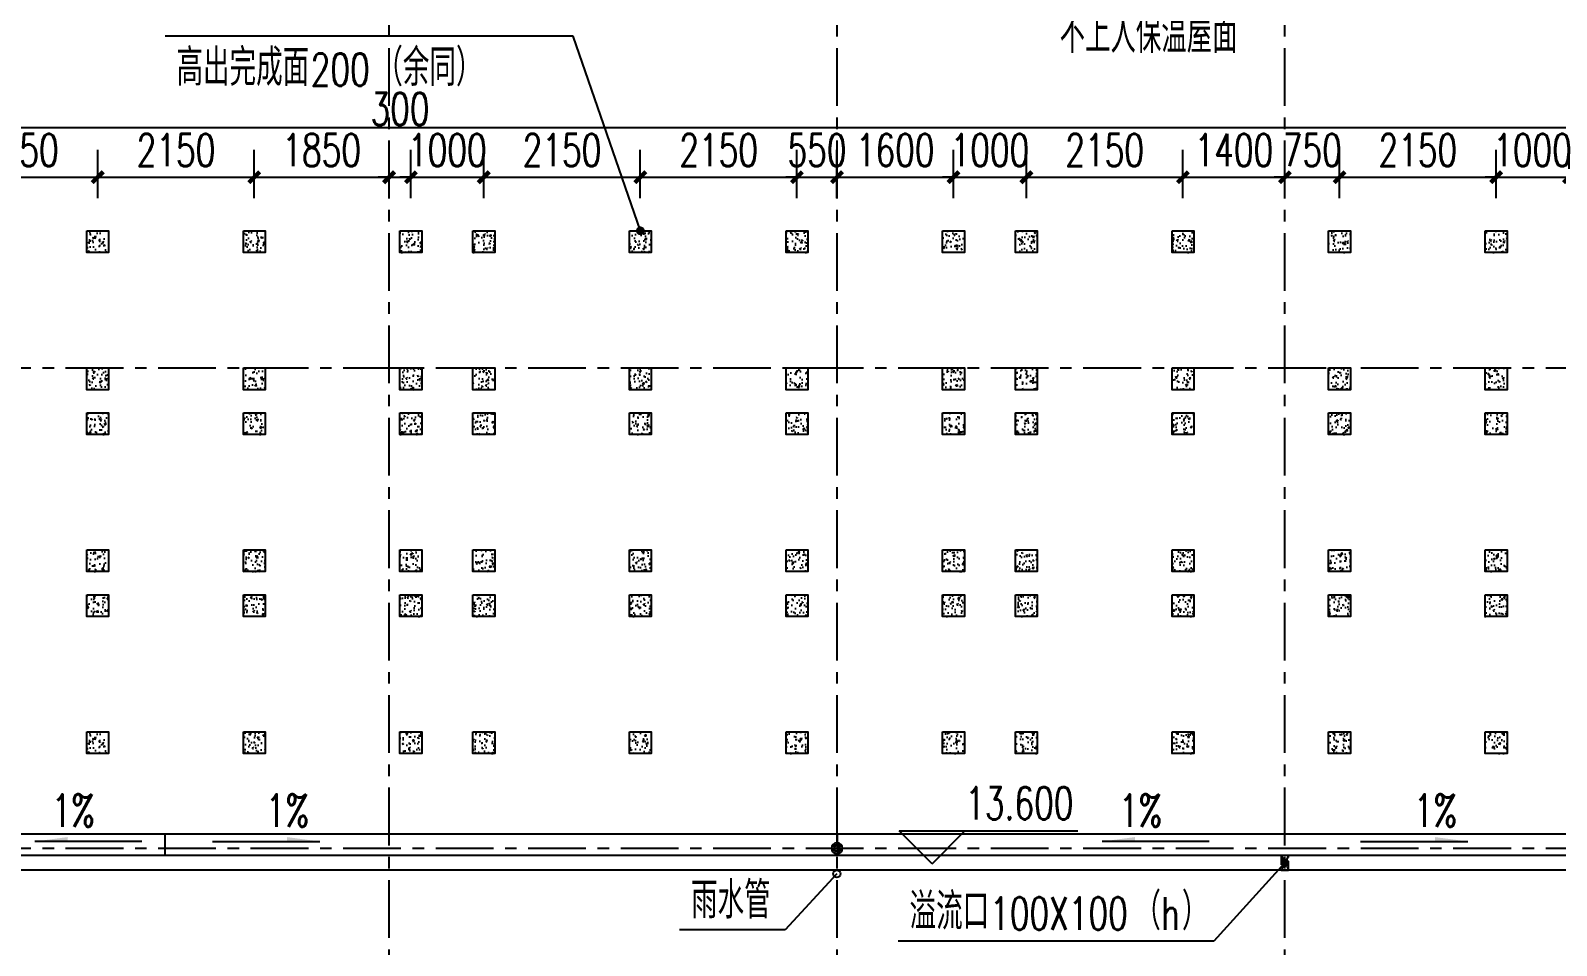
# Model space of a CAD drawing. Header units: millimetres. Extents: x -1048436 to -185795, y -983427 to 400387.
# Drawn here: x -715835 to -694885, y -60929 to -48358 of the extents above; entities that cross this region are included whole.
import ezdxf

# ---------------------------------------------------------------- set-up
doc = ezdxf.new("R2010")
doc.units = ezdxf.units.MM
doc.header["$LTSCALE"] = 500
doc.linetypes.add('DASH', pattern=[0.35, 0.25, -0.1])
doc.linetypes.add('一层轴网$0$CENTER', pattern=[50.8, 31.75, -6.35, 6.35, -6.35])
for name, color, linetype in [('A_B_CONC', 255, 'Continuous'), ('DIM_LEAD', 3, 'Continuous'), ('PUB_DIM', 3, 'Continuous'), ('PUB_TEXT', 7, 'Continuous'), ('一层轴网$0$建-轴线', 1, '一层轴网$0$CENTER'), ('建-填充', 9, 'Continuous'), ('建-墙', 254, 'Continuous'), ('建-屋面-排水沟落水口', 175, 'Continuous'), ('建-文字', 4, 'Continuous'), ('建-符号', 13, 'Continuous'), ('建-符号-箭头', 13, 'Continuous')]:
    doc.layers.add(name, color=color, linetype=linetype)
doc.styles.add('_TCH_DIM', font='SIMPLEX', dxfattribs={"bigfont": 'GBCBIG'})
doc.styles.add('_TCH_DIM_T3', font='SIMPLEX', dxfattribs={"width": 0.705882, "bigfont": 'GBCBIG'})
doc.styles.add('XD2008', font='xd-hzs.shx', dxfattribs={"width": 0.7, "bigfont": 'xd-hztxt.shx'})
doc.dimstyles.new('_TCH_ARCH&&150', dxfattribs={"dimtxt": 446.25, "dimasz": 150, "dimexe": 375, "dimexo": 450, "dimgap": 150, "dimtad": 1, "dimdec": 0, "dimzin": 0, "dimdsep": 46, "dimtxsty": '_TCH_DIM_T3', "dimblk": 'ARCHTICK', "dimcen": 0.09, "dimclrt": 7, "dimazin": 2, "dimtfac": 1, "dimtdec": 0, "dimtix": 1, "dimtmove": 2, "dimatfit": 3, "dimldrblk": 'ARCHTICK', "dimfxl": 1, "dimtolj": 1, "dimtzin": 0, "dimarcsym": 0})
pattern_1 = [(50, (729362.68, 59594), (182.18467, -15.939086), [19.05, -209.55]), (355, (729362.68, 59594), (-35.242826, 191.056643), [15.24, -167.64]), (100.451, (729377.86, 59592.68), (146.9425, 175.116688), [16.19, -178.09]), (46.1842, (729362.68, 59644.8), (271.07904, -42.04233), [28.575, -314.325]), (96.6356, (729385.27, 59641.3), (237.40423, 247.42556), [24.285, -267.135]), (351.184, (729362.68, 59644.8), (237.40461, 247.42512), [22.86, -251.46]), (21, (729388.08, 59632.1), (151.61488, -102.26552), [19.05, -209.55]), (326, (729388.08, 59632.1), (61.80203, 184.187966), [15.24, -167.64]), (71.4514, (729400.72, 59623.58), (213.41649, 81.922858), [16.19, -178.09]), (37.5, (729362.68, 59594.005), (3.088603, 84.555039), [0, -165.608, 0, -170.18, 0, -168.275]), (7.5, (729362.68, 59594.005), (66.819663, 100.180575), [0, -97.028, 0, -161.798, 0, -64.135]), (327.5, (729306.04, 59594.005), (135.590595, -5.728744), [0, -63.5, 0, -198.12, 0, -262.89]), (317.5, (729280.64, 59594), (148.129181, 25.426491), [0, -82.55, 0, -131.572, 0, -186.69])]

# ---------------------------------------------------------------- blocks, each defined once
blk = doc.blocks.new('A$C70866F3F')
for p, q in [((75, 150), (0, 150)), ((20, 225), (85, 187)), ((20, 75), (85, 112)), ((75, 280), (112, 215)), ((112, 85), (75, 20)), ((150, 300), (150, 225)), ((150, 75), (150, 0)), ((225, 280), (187, 215)), ((187, 85), (225, 20)), ((215, 187), (280, 225)), ((215, 112), (280, 75)), ((300, 150), (225, 150))]:
    blk.add_line(p, q)
for radius in [150, 75]:
    blk.add_circle((150, 150), radius)
blk = doc.blocks.new('A$C1A8E3B15')
at = {"layer": 'DIM_LEAD'}
for p, q in [((48748, -80126), (48038, -80898)), ((48038, -80898), (46588, -80898))]:
    blk.add_line(p, q, dxfattribs=at)
at = {"layer": '建-屋面-排水沟落水口'}
blk.add_circle((48748, -80126), 50, dxfattribs=at)
at = {"layer": '建-屋面-排水沟落水口', "xscale": -0.5, "yscale": 0.5, "zscale": 0.5, "rotation": 359.9999999666495}
blk.add_blockref('A$C70866F3F', (48825, -79851), dxfattribs=at)
at = {"layer": 'PUB_TEXT', "style": '_TCH_DIM'}
blk.add_text('雨水管', height=506.4, dxfattribs=at).set_placement((46746, -80741))
blk = doc.blocks.new('A$C12847A78')
at = {"layer": 'A_B_CONC', "ltscale": 3}
h = blk.add_hatch(dxfattribs=at)
h.set_pattern_fill('AR-CONC', color=256, scale=100)
h.set_pattern_definition([(50, (-5035207.15, 1587149.78), (182.184669, -15.9390855), [19.05, -209.55]), (355, (-5035207.15, 1587149.78), (-35.242826, 191.056643), [15.24, -167.64]), (100.451, (-5035191.97, 1587148.46), (146.9425017, 175.116688), [16.19, -178.09]), (46.1842, (-5035207.15, 1587200.58), (271.079041, -42.042328), [28.575, -314.325]), (96.6356, (-5035184.56, 1587197.08), (237.404234, 247.425556), [24.285, -267.135]), (351.184, (-5035207.15, 1587200.58), (237.404606, 247.425118), [22.86, -251.46]), (21, (-5035181.75, 1587187.88), (151.61488, -102.2655185), [19.05, -209.55]), (326, (-5035181.75, 1587187.88), (61.8020283, 184.187966), [15.24, -167.64]), (71.4514, (-5035169.11, 1587179.36), (213.416491, 81.922858), [16.19, -178.09]), (37.5, (-5035207.15, 1587149.784), (3.08860325, 84.5550389), [0, -165.608, 0, -170.18, 0, -168.275]), (7.5, (-5035207.15, 1587149.78), (66.8196625, 100.1805748), [0, -97.028, 0, -161.798, 0, -64.135]), (327.5, (-5035263.79, 1587149.784), (135.5905952, -5.728744), [0, -63.5, 0, -198.12, 0, -262.89]), (317.5, (-5035289.19, 1587149.78), (148.1291814, 25.426491), [0, -82.55, 0, -131.572, 0, -186.69])])
h.paths.add_polyline_path([(14300, 1601), (14600, 1601), (14600, 1301), (14300, 1301)])
at = {"layer": '建-填充', "ltscale": 3}
h = blk.add_hatch(dxfattribs=at)
h.set_pattern_fill('AR-CONC', color=256, scale=100)
h.set_pattern_definition([(50, (-5035207.15, 1594032.32), (182.184669, -15.9390855), [19.05, -209.55]), (355, (-5035207.15, 1594032.32), (-35.242826, 191.056643), [15.24, -167.64]), (100.451, (-5035191.97, 1594031), (146.9425017, 175.116688), [16.19, -178.09]), (46.1842, (-5035207.15, 1594083.12), (271.079041, -42.042328), [28.575, -314.325]), (96.6356, (-5035184.56, 1594079.62), (237.404234, 247.425556), [24.285, -267.135]), (351.184, (-5035207.15, 1594083.12), (237.404606, 247.425118), [22.86, -251.46]), (21, (-5035181.75, 1594070.42), (151.61488, -102.2655185), [19.05, -209.55]), (326, (-5035181.75, 1594070.42), (61.8020283, 184.187966), [15.24, -167.64]), (71.4514, (-5035169.11, 1594061.9), (213.416491, 81.922858), [16.19, -178.09]), (37.5, (-5035207.15, 1594032.32), (3.08860325, 84.5550389), [0, -165.608, 0, -170.18, 0, -168.275]), (7.5, (-5035207.15, 1594032.32), (66.8196625, 100.1805748), [0, -97.028, 0, -161.798, 0, -64.135]), (327.5, (-5035263.79, 1594032.32), (135.5905952, -5.728744), [0, -63.5, 0, -198.12, 0, -262.89]), (317.5, (-5035289.19, 1594032.32), (148.1291814, 25.426491), [0, -82.55, 0, -131.572, 0, -186.69])])
h.paths.add_polyline_path([(14300, 8484), (14600, 8484), (14600, 8184), (14300, 8184)])
h = blk.add_hatch(dxfattribs=at)
h.set_pattern_fill('AR-CONC', color=256, scale=100)
h.set_pattern_definition(pattern_1)
h.paths.add_polyline_path([(16450, 8484), (16750, 8484), (16750, 8184), (16450, 8184)])
h = blk.add_hatch(dxfattribs=at)
h.set_pattern_fill('AR-CONC', color=256, scale=100)
h.set_pattern_definition(pattern_1)
h.paths.add_polyline_path([(18600, 8484), (18900, 8484), (18900, 8184), (18600, 8184)])
h = blk.add_hatch(dxfattribs=at)
h.set_pattern_fill('AR-CONC', color=256, scale=100)
h.set_pattern_definition(pattern_1)
h.paths.add_polyline_path([(19600, 8484), (19900, 8484), (19900, 8184), (19600, 8184)])
h = blk.add_hatch(dxfattribs=at)
h.set_pattern_fill('AR-CONC', color=256, scale=100)
h.set_pattern_definition(pattern_1)
h.paths.add_polyline_path([(21750, 8484), (22050, 8484), (22050, 8184), (21750, 8184)])
h = blk.add_hatch(dxfattribs=at)
h.set_pattern_fill('AR-CONC', color=256, scale=100)
h.set_pattern_definition(pattern_1)
h.paths.add_polyline_path([(23900, 8484), (24200, 8484), (24200, 8184), (23900, 8184)])
h = blk.add_hatch(dxfattribs=at)
h.set_pattern_fill('AR-CONC', color=256, scale=100)
h.set_pattern_definition(pattern_1)
h.paths.add_polyline_path([(26050, 8484), (26350, 8484), (26350, 8184), (26050, 8184)])
h = blk.add_hatch(dxfattribs=at)
h.set_pattern_fill('AR-CONC', color=256, scale=100)
h.set_pattern_definition(pattern_1)
h.paths.add_polyline_path([(27050, 8484), (27350, 8484), (27350, 8184), (27050, 8184)])
h = blk.add_hatch(dxfattribs=at)
h.set_pattern_fill('AR-CONC', color=256, scale=100)
h.set_pattern_definition(pattern_1)
h.paths.add_polyline_path([(29200, 8484), (29500, 8484), (29500, 8184), (29200, 8184)])
h = blk.add_hatch(dxfattribs=at)
h.set_pattern_fill('AR-CONC', color=256, scale=100)
h.set_pattern_definition(pattern_1)
h.paths.add_polyline_path([(31350, 8484), (31650, 8484), (31650, 8184), (31350, 8184)])
h = blk.add_hatch(dxfattribs=at)
h.set_pattern_fill('AR-CONC', color=256, scale=100)
h.set_pattern_definition(pattern_1)
h.paths.add_polyline_path([(33500, 8484), (33800, 8484), (33800, 8184), (33500, 8184)])
h = blk.add_hatch(dxfattribs=at)
h.set_pattern_fill('AR-CONC', color=256, scale=100)
h.set_pattern_definition(pattern_1)
h.paths.add_polyline_path([(14300, 6601), (14600, 6601), (14600, 6301), (14300, 6301)])
h = blk.add_hatch(dxfattribs=at)
h.set_pattern_fill('AR-CONC', color=256, scale=100)
h.set_pattern_definition(pattern_1)
h.paths.add_polyline_path([(16450, 6601), (16750, 6601), (16750, 6301), (16450, 6301)])
h = blk.add_hatch(dxfattribs=at)
h.set_pattern_fill('AR-CONC', color=256, scale=100)
h.set_pattern_definition(pattern_1)
h.paths.add_polyline_path([(18600, 6601), (18900, 6601), (18900, 6301), (18600, 6301)])
h = blk.add_hatch(dxfattribs=at)
h.set_pattern_fill('AR-CONC', color=256, scale=100)
h.set_pattern_definition(pattern_1)
h.paths.add_polyline_path([(19600, 6601), (19900, 6601), (19900, 6301), (19600, 6301)])
h = blk.add_hatch(dxfattribs=at)
h.set_pattern_fill('AR-CONC', color=256, scale=100)
h.set_pattern_definition(pattern_1)
h.paths.add_polyline_path([(21750, 6601), (22050, 6601), (22050, 6301), (21750, 6301)])
h = blk.add_hatch(dxfattribs=at)
h.set_pattern_fill('AR-CONC', color=256, scale=100)
h.set_pattern_definition(pattern_1)
h.paths.add_polyline_path([(23900, 6601), (24200, 6601), (24200, 6301), (23900, 6301)])
h = blk.add_hatch(dxfattribs=at)
h.set_pattern_fill('AR-CONC', color=256, scale=100)
h.set_pattern_definition(pattern_1)
h.paths.add_polyline_path([(26050, 6601), (26350, 6601), (26350, 6301), (26050, 6301)])
h = blk.add_hatch(dxfattribs=at)
h.set_pattern_fill('AR-CONC', color=256, scale=100)
h.set_pattern_definition(pattern_1)
h.paths.add_polyline_path([(27050, 6601), (27350, 6601), (27350, 6301), (27050, 6301)])
h = blk.add_hatch(dxfattribs=at)
h.set_pattern_fill('AR-CONC', color=256, scale=100)
h.set_pattern_definition(pattern_1)
h.paths.add_polyline_path([(29200, 6601), (29500, 6601), (29500, 6301), (29200, 6301)])
h = blk.add_hatch(dxfattribs=at)
h.set_pattern_fill('AR-CONC', color=256, scale=100)
h.set_pattern_definition(pattern_1)
h.paths.add_polyline_path([(31350, 6601), (31650, 6601), (31650, 6301), (31350, 6301)])
h = blk.add_hatch(dxfattribs=at)
h.set_pattern_fill('AR-CONC', color=256, scale=100)
h.set_pattern_definition(pattern_1)
h.paths.add_polyline_path([(33500, 6601), (33800, 6601), (33800, 6301), (33500, 6301)])
h = blk.add_hatch(dxfattribs=at)
h.set_pattern_fill('AR-CONC', color=256, scale=100)
h.set_pattern_definition(pattern_1)
h.paths.add_polyline_path([(14300, 5984), (14600, 5984), (14600, 5684), (14300, 5684)])
h = blk.add_hatch(dxfattribs=at)
h.set_pattern_fill('AR-CONC', color=256, scale=100)
h.set_pattern_definition(pattern_1)
h.paths.add_polyline_path([(16450, 5984), (16750, 5984), (16750, 5684), (16450, 5684)])
h = blk.add_hatch(dxfattribs=at)
h.set_pattern_fill('AR-CONC', color=256, scale=100)
h.set_pattern_definition(pattern_1)
h.paths.add_polyline_path([(18600, 5984), (18900, 5984), (18900, 5684), (18600, 5684)])
h = blk.add_hatch(dxfattribs=at)
h.set_pattern_fill('AR-CONC', color=256, scale=100)
h.set_pattern_definition(pattern_1)
h.paths.add_polyline_path([(19600, 5984), (19900, 5984), (19900, 5684), (19600, 5684)])
h = blk.add_hatch(dxfattribs=at)
h.set_pattern_fill('AR-CONC', color=256, scale=100)
h.set_pattern_definition(pattern_1)
h.paths.add_polyline_path([(21750, 5984), (22050, 5984), (22050, 5684), (21750, 5684)])
h = blk.add_hatch(dxfattribs=at)
h.set_pattern_fill('AR-CONC', color=256, scale=100)
h.set_pattern_definition(pattern_1)
h.paths.add_polyline_path([(23900, 5984), (24200, 5984), (24200, 5684), (23900, 5684)])
h = blk.add_hatch(dxfattribs=at)
h.set_pattern_fill('AR-CONC', color=256, scale=100)
h.set_pattern_definition(pattern_1)
h.paths.add_polyline_path([(26050, 5984), (26350, 5984), (26350, 5684), (26050, 5684)])
h = blk.add_hatch(dxfattribs=at)
h.set_pattern_fill('AR-CONC', color=256, scale=100)
h.set_pattern_definition(pattern_1)
h.paths.add_polyline_path([(27050, 5984), (27350, 5984), (27350, 5684), (27050, 5684)])
h = blk.add_hatch(dxfattribs=at)
h.set_pattern_fill('AR-CONC', color=256, scale=100)
h.set_pattern_definition(pattern_1)
h.paths.add_polyline_path([(29200, 5984), (29500, 5984), (29500, 5684), (29200, 5684)])
h = blk.add_hatch(dxfattribs=at)
h.set_pattern_fill('AR-CONC', color=256, scale=100)
h.set_pattern_definition(pattern_1)
h.paths.add_polyline_path([(31350, 5984), (31650, 5984), (31650, 5684), (31350, 5684)])
h = blk.add_hatch(dxfattribs=at)
h.set_pattern_fill('AR-CONC', color=256, scale=100)
h.set_pattern_definition(pattern_1)
h.paths.add_polyline_path([(33500, 5984), (33800, 5984), (33800, 5684), (33500, 5684)])
h = blk.add_hatch(dxfattribs=at)
h.set_pattern_fill('AR-CONC', color=256, scale=100)
h.set_pattern_definition(pattern_1)
h.paths.add_polyline_path([(14300, 4101), (14600, 4101), (14600, 3801), (14300, 3801)])
h = blk.add_hatch(dxfattribs=at)
h.set_pattern_fill('AR-CONC', color=256, scale=100)
h.set_pattern_definition(pattern_1)
h.paths.add_polyline_path([(16450, 4101), (16750, 4101), (16750, 3801), (16450, 3801)])
h = blk.add_hatch(dxfattribs=at)
h.set_pattern_fill('AR-CONC', color=256, scale=100)
h.set_pattern_definition(pattern_1)
h.paths.add_polyline_path([(18600, 4101), (18900, 4101), (18900, 3801), (18600, 3801)])
h = blk.add_hatch(dxfattribs=at)
h.set_pattern_fill('AR-CONC', color=256, scale=100)
h.set_pattern_definition(pattern_1)
h.paths.add_polyline_path([(19600, 4101), (19900, 4101), (19900, 3801), (19600, 3801)])
h = blk.add_hatch(dxfattribs=at)
h.set_pattern_fill('AR-CONC', color=256, scale=100)
h.set_pattern_definition(pattern_1)
h.paths.add_polyline_path([(21750, 4101), (22050, 4101), (22050, 3801), (21750, 3801)])
h = blk.add_hatch(dxfattribs=at)
h.set_pattern_fill('AR-CONC', color=256, scale=100)
h.set_pattern_definition(pattern_1)
h.paths.add_polyline_path([(23900, 4101), (24200, 4101), (24200, 3801), (23900, 3801)])
h = blk.add_hatch(dxfattribs=at)
h.set_pattern_fill('AR-CONC', color=256, scale=100)
h.set_pattern_definition(pattern_1)
h.paths.add_polyline_path([(26050, 4101), (26350, 4101), (26350, 3801), (26050, 3801)])
h = blk.add_hatch(dxfattribs=at)
h.set_pattern_fill('AR-CONC', color=256, scale=100)
h.set_pattern_definition(pattern_1)
h.paths.add_polyline_path([(27050, 4101), (27350, 4101), (27350, 3801), (27050, 3801)])
h = blk.add_hatch(dxfattribs=at)
h.set_pattern_fill('AR-CONC', color=256, scale=100)
h.set_pattern_definition(pattern_1)
h.paths.add_polyline_path([(29200, 4101), (29500, 4101), (29500, 3801), (29200, 3801)])
h = blk.add_hatch(dxfattribs=at)
h.set_pattern_fill('AR-CONC', color=256, scale=100)
h.set_pattern_definition(pattern_1)
h.paths.add_polyline_path([(31350, 4101), (31650, 4101), (31650, 3801), (31350, 3801)])
h = blk.add_hatch(dxfattribs=at)
h.set_pattern_fill('AR-CONC', color=256, scale=100)
h.set_pattern_definition(pattern_1)
h.paths.add_polyline_path([(33500, 4101), (33800, 4101), (33800, 3801), (33500, 3801)])
h = blk.add_hatch(dxfattribs=at)
h.set_pattern_fill('AR-CONC', color=256, scale=100)
h.set_pattern_definition(pattern_1)
h.paths.add_polyline_path([(14300, 3484), (14600, 3484), (14600, 3184), (14300, 3184)])
h = blk.add_hatch(dxfattribs=at)
h.set_pattern_fill('AR-CONC', color=256, scale=100)
h.set_pattern_definition(pattern_1)
h.paths.add_polyline_path([(16450, 3484), (16750, 3484), (16750, 3184), (16450, 3184)])
h = blk.add_hatch(dxfattribs=at)
h.set_pattern_fill('AR-CONC', color=256, scale=100)
h.set_pattern_definition(pattern_1)
h.paths.add_polyline_path([(18600, 3484), (18900, 3484), (18900, 3184), (18600, 3184)])
h = blk.add_hatch(dxfattribs=at)
h.set_pattern_fill('AR-CONC', color=256, scale=100)
h.set_pattern_definition(pattern_1)
h.paths.add_polyline_path([(19600, 3484), (19900, 3484), (19900, 3184), (19600, 3184)])
h = blk.add_hatch(dxfattribs=at)
h.set_pattern_fill('AR-CONC', color=256, scale=100)
h.set_pattern_definition(pattern_1)
h.paths.add_polyline_path([(21750, 3484), (22050, 3484), (22050, 3184), (21750, 3184)])
h = blk.add_hatch(dxfattribs=at)
h.set_pattern_fill('AR-CONC', color=256, scale=100)
h.set_pattern_definition(pattern_1)
h.paths.add_polyline_path([(23900, 3484), (24200, 3484), (24200, 3184), (23900, 3184)])
h = blk.add_hatch(dxfattribs=at)
h.set_pattern_fill('AR-CONC', color=256, scale=100)
h.set_pattern_definition(pattern_1)
h.paths.add_polyline_path([(26050, 3484), (26350, 3484), (26350, 3184), (26050, 3184)])
h = blk.add_hatch(dxfattribs=at)
h.set_pattern_fill('AR-CONC', color=256, scale=100)
h.set_pattern_definition(pattern_1)
h.paths.add_polyline_path([(27050, 3484), (27350, 3484), (27350, 3184), (27050, 3184)])
h = blk.add_hatch(dxfattribs=at)
h.set_pattern_fill('AR-CONC', color=256, scale=100)
h.set_pattern_definition(pattern_1)
h.paths.add_polyline_path([(29200, 3484), (29500, 3484), (29500, 3184), (29200, 3184)])
h = blk.add_hatch(dxfattribs=at)
h.set_pattern_fill('AR-CONC', color=256, scale=100)
h.set_pattern_definition(pattern_1)
h.paths.add_polyline_path([(31350, 3484), (31650, 3484), (31650, 3184), (31350, 3184)])
h = blk.add_hatch(dxfattribs=at)
h.set_pattern_fill('AR-CONC', color=256, scale=100)
h.set_pattern_definition(pattern_1)
h.paths.add_polyline_path([(33500, 3484), (33800, 3484), (33800, 3184), (33500, 3184)])
h = blk.add_hatch(dxfattribs=at)
h.set_pattern_fill('AR-CONC', color=256, scale=100)
h.set_pattern_definition(pattern_1)
h.paths.add_polyline_path([(16450, 1601), (16750, 1601), (16750, 1301), (16450, 1301)])
h = blk.add_hatch(dxfattribs=at)
h.set_pattern_fill('AR-CONC', color=256, scale=100)
h.set_pattern_definition(pattern_1)
h.paths.add_polyline_path([(18600, 1601), (18900, 1601), (18900, 1301), (18600, 1301)])
h = blk.add_hatch(dxfattribs=at)
h.set_pattern_fill('AR-CONC', color=256, scale=100)
h.set_pattern_definition(pattern_1)
h.paths.add_polyline_path([(19600, 1601), (19900, 1601), (19900, 1301), (19600, 1301)])
h = blk.add_hatch(dxfattribs=at)
h.set_pattern_fill('AR-CONC', color=256, scale=100)
h.set_pattern_definition(pattern_1)
h.paths.add_polyline_path([(21750, 1601), (22050, 1601), (22050, 1301), (21750, 1301)])
h = blk.add_hatch(dxfattribs=at)
h.set_pattern_fill('AR-CONC', color=256, scale=100)
h.set_pattern_definition(pattern_1)
h.paths.add_polyline_path([(23900, 1601), (24200, 1601), (24200, 1301), (23900, 1301)])
h = blk.add_hatch(dxfattribs=at)
h.set_pattern_fill('AR-CONC', color=256, scale=100)
h.set_pattern_definition(pattern_1)
h.paths.add_polyline_path([(26050, 1601), (26350, 1601), (26350, 1301), (26050, 1301)])
h = blk.add_hatch(dxfattribs=at)
h.set_pattern_fill('AR-CONC', color=256, scale=100)
h.set_pattern_definition(pattern_1)
h.paths.add_polyline_path([(27050, 1601), (27350, 1601), (27350, 1301), (27050, 1301)])
h = blk.add_hatch(dxfattribs=at)
h.set_pattern_fill('AR-CONC', color=256, scale=100)
h.set_pattern_definition(pattern_1)
h.paths.add_polyline_path([(29200, 1601), (29500, 1601), (29500, 1301), (29200, 1301)])
h = blk.add_hatch(dxfattribs=at)
h.set_pattern_fill('AR-CONC', color=256, scale=100)
h.set_pattern_definition(pattern_1)
h.paths.add_polyline_path([(31350, 1601), (31650, 1601), (31650, 1301), (31350, 1301)])
h = blk.add_hatch(dxfattribs=at)
h.set_pattern_fill('AR-CONC', color=256, scale=100)
h.set_pattern_definition(pattern_1)
h.paths.add_polyline_path([(33500, 1601), (33800, 1601), (33800, 1301), (33500, 1301)])
at = {"layer": 'A_B_CONC', "ltscale": 3}
for points in [[(14300, 8484), (14600, 8484), (14600, 8184), (14300, 8184)], [(16450, 8484), (16750, 8484), (16750, 8184), (16450, 8184)], [(18600, 8484), (18900, 8484), (18900, 8184), (18600, 8184)], [(19600, 8484), (19900, 8484), (19900, 8184), (19600, 8184)], [(21750, 8484), (22050, 8484), (22050, 8184), (21750, 8184)], [(23900, 8484), (24200, 8484), (24200, 8184), (23900, 8184)], [(26050, 8484), (26350, 8484), (26350, 8184), (26050, 8184)], [(27050, 8484), (27350, 8484), (27350, 8184), (27050, 8184)], [(29200, 8484), (29500, 8484), (29500, 8184), (29200, 8184)], [(31350, 8484), (31650, 8484), (31650, 8184), (31350, 8184)], [(33500, 8484), (33800, 8484), (33800, 8184), (33500, 8184)], [(14300, 6601), (14600, 6601), (14600, 6301), (14300, 6301)], [(16450, 6601), (16750, 6601), (16750, 6301), (16450, 6301)], [(18600, 6601), (18900, 6601), (18900, 6301), (18600, 6301)], [(19600, 6601), (19900, 6601), (19900, 6301), (19600, 6301)], [(21750, 6601), (22050, 6601), (22050, 6301), (21750, 6301)], [(23900, 6601), (24200, 6601), (24200, 6301), (23900, 6301)], [(26050, 6601), (26350, 6601), (26350, 6301), (26050, 6301)], [(27050, 6601), (27350, 6601), (27350, 6301), (27050, 6301)], [(29200, 6601), (29500, 6601), (29500, 6301), (29200, 6301)], [(31350, 6601), (31650, 6601), (31650, 6301), (31350, 6301)], [(33500, 6601), (33800, 6601), (33800, 6301), (33500, 6301)], [(14300, 5984), (14600, 5984), (14600, 5684), (14300, 5684)], [(16450, 5984), (16750, 5984), (16750, 5684), (16450, 5684)], [(18600, 5984), (18900, 5984), (18900, 5684), (18600, 5684)], [(19600, 5984), (19900, 5984), (19900, 5684), (19600, 5684)], [(21750, 5984), (22050, 5984), (22050, 5684), (21750, 5684)], [(23900, 5984), (24200, 5984), (24200, 5684), (23900, 5684)], [(26050, 5984), (26350, 5984), (26350, 5684), (26050, 5684)], [(27050, 5984), (27350, 5984), (27350, 5684), (27050, 5684)], [(29200, 5984), (29500, 5984), (29500, 5684), (29200, 5684)], [(31350, 5984), (31650, 5984), (31650, 5684), (31350, 5684)], [(33500, 5984), (33800, 5984), (33800, 5684), (33500, 5684)], [(14300, 4101), (14600, 4101), (14600, 3801), (14300, 3801)], [(16450, 4101), (16750, 4101), (16750, 3801), (16450, 3801)], [(18600, 4101), (18900, 4101), (18900, 3801), (18600, 3801)], [(19600, 4101), (19900, 4101), (19900, 3801), (19600, 3801)], [(21750, 4101), (22050, 4101), (22050, 3801), (21750, 3801)], [(23900, 4101), (24200, 4101), (24200, 3801), (23900, 3801)], [(26050, 4101), (26350, 4101), (26350, 3801), (26050, 3801)], [(27050, 4101), (27350, 4101), (27350, 3801), (27050, 3801)], [(29200, 4101), (29500, 4101), (29500, 3801), (29200, 3801)], [(31350, 4101), (31650, 4101), (31650, 3801), (31350, 3801)], [(33500, 4101), (33800, 4101), (33800, 3801), (33500, 3801)], [(14300, 3484), (14600, 3484), (14600, 3184), (14300, 3184)], [(16450, 3484), (16750, 3484), (16750, 3184), (16450, 3184)], [(18600, 3484), (18900, 3484), (18900, 3184), (18600, 3184)], [(19600, 3484), (19900, 3484), (19900, 3184), (19600, 3184)], [(21750, 3484), (22050, 3484), (22050, 3184), (21750, 3184)], [(23900, 3484), (24200, 3484), (24200, 3184), (23900, 3184)], [(26050, 3484), (26350, 3484), (26350, 3184), (26050, 3184)], [(27050, 3484), (27350, 3484), (27350, 3184), (27050, 3184)], [(29200, 3484), (29500, 3484), (29500, 3184), (29200, 3184)], [(31350, 3484), (31650, 3484), (31650, 3184), (31350, 3184)], [(33500, 3484), (33800, 3484), (33800, 3184), (33500, 3184)], [(16450, 1601), (16750, 1601), (16750, 1301), (16450, 1301)], [(18600, 1601), (18900, 1601), (18900, 1301), (18600, 1301)], [(19600, 1601), (19900, 1601), (19900, 1301), (19600, 1301)], [(21750, 1601), (22050, 1601), (22050, 1301), (21750, 1301)], [(23900, 1601), (24200, 1601), (24200, 1301), (23900, 1301)], [(26050, 1601), (26350, 1601), (26350, 1301), (26050, 1301)], [(27050, 1601), (27350, 1601), (27350, 1301), (27050, 1301)], [(29200, 1601), (29500, 1601), (29500, 1301), (29200, 1301)], [(31350, 1601), (31650, 1601), (31650, 1301), (31350, 1301)], [(33500, 1601), (33800, 1601), (33800, 1301), (33500, 1301)]]:
    blk.add_lwpolyline(points, close=True, dxfattribs=at)
at = {"layer": '建-填充', "ltscale": 3}
blk.add_lwpolyline([(14300, 1601), (14600, 1601), (14600, 1301), (14300, 1301)], close=True, dxfattribs=at)
blk = doc.blocks.new('A$C2C8523F8')
at = {"layer": '一层轴网$0$建-轴线', "ltscale": 0.05}
for p, q in [((21500, 6600), (77110, 6600)), ((21500, 0), (77110, 0))]:
    blk.add_line(p, q, dxfattribs=at)
for points in [[(54750, -2500), (54750, 82276.4)], [(42450, -2500), (42450, 29500)], [(48600, -2500), (48600, 29500)]]:
    blk.add_lwpolyline(points, dxfattribs=at)
blk = doc.blocks.new('_ArchTick')
at = {"color": 0, "linetype": 'ByBlock', "const_width": 0.4}
blk.add_lwpolyline([(-0.5, -0.5), (0.5, 0.5)], dxfattribs=at)
blk = doc.blocks.new('*D146')
at = {"layer": 'Defpoints', "color": 0, "transparency": 16777216}
for p in [(-714913, -50374), (-717063, -51110), (-714913, -51110)]:
    blk.add_point(p, dxfattribs=at)
at = {"layer": 'PUB_DIM', "color": 0, "lineweight": -2, "transparency": 16777216}
for p, q in [((-717063, -50660), (-717063, -49999)), ((-714913, -50660), (-714913, -49999)), ((-717063, -50374), (-714913, -50374))]:
    blk.add_line(p, q, dxfattribs=at)
at = {"layer": 'PUB_DIM', "color": 0, "lineweight": -2, "transparency": 16777216, "xscale": 150, "yscale": 150, "zscale": 150, "rotation": 180}
blk.add_blockref('_ArchTick', (-717063, -50374), dxfattribs=at)
at = {"layer": 'PUB_DIM', "color": 0, "lineweight": -2, "transparency": 16777216, "xscale": 150, "yscale": 150, "zscale": 150}
blk.add_blockref('_ArchTick', (-714913, -50374), dxfattribs=at)
at = {"layer": 'PUB_DIM', "color": 7, "transparency": 16777216, "insert": (-715988, -50001), "char_height": 446.2, "attachment_point": 5, "style": '_TCH_DIM_T3'}
blk.add_mtext('\\A1;2150', dxfattribs=at)
blk = doc.blocks.new('*D147')
at = {"layer": 'Defpoints', "color": 0, "transparency": 16777216}
for p in [(-712763, -50374), (-714913, -51110), (-712763, -51110)]:
    blk.add_point(p, dxfattribs=at)
at = {"layer": 'PUB_DIM', "color": 0, "lineweight": -2, "transparency": 16777216}
for p, q in [((-714913, -50660), (-714913, -49999)), ((-712763, -50660), (-712763, -49999)), ((-714913, -50374), (-712763, -50374))]:
    blk.add_line(p, q, dxfattribs=at)
at = {"layer": 'PUB_DIM', "color": 0, "lineweight": -2, "transparency": 16777216, "xscale": 150, "yscale": 150, "zscale": 150, "rotation": 180}
blk.add_blockref('_ArchTick', (-714913, -50374), dxfattribs=at)
at = {"layer": 'PUB_DIM', "color": 0, "lineweight": -2, "transparency": 16777216, "xscale": 150, "yscale": 150, "zscale": 150}
blk.add_blockref('_ArchTick', (-712763, -50374), dxfattribs=at)
at = {"layer": 'PUB_DIM', "color": 7, "transparency": 16777216, "insert": (-713838, -50001), "char_height": 446.2, "attachment_point": 5, "style": '_TCH_DIM_T3'}
blk.add_mtext('\\A1;2150', dxfattribs=at)
blk = doc.blocks.new('*D148')
at = {"layer": 'Defpoints', "color": 0, "transparency": 16777216}
for p in [(-710913, -50374), (-712763, -51110), (-710913, -51110)]:
    blk.add_point(p, dxfattribs=at)
at = {"layer": 'PUB_DIM', "color": 0, "lineweight": -2, "transparency": 16777216}
for p, q in [((-712763, -50660), (-712763, -49999)), ((-710913, -50660), (-710913, -49999)), ((-712763, -50374), (-710913, -50374))]:
    blk.add_line(p, q, dxfattribs=at)
at = {"layer": 'PUB_DIM', "color": 0, "lineweight": -2, "transparency": 16777216, "xscale": 150, "yscale": 150, "zscale": 150, "rotation": 180}
blk.add_blockref('_ArchTick', (-712763, -50374), dxfattribs=at)
at = {"layer": 'PUB_DIM', "color": 0, "lineweight": -2, "transparency": 16777216, "xscale": 150, "yscale": 150, "zscale": 150}
blk.add_blockref('_ArchTick', (-710913, -50374), dxfattribs=at)
at = {"layer": 'PUB_DIM', "color": 7, "transparency": 16777216, "insert": (-711838, -50001), "char_height": 446.2, "attachment_point": 5, "style": '_TCH_DIM_T3'}
blk.add_mtext('\\A1;1850', dxfattribs=at)
blk = doc.blocks.new('*D149')
at = {"layer": 'Defpoints', "color": 0, "transparency": 16777216}
for p in [(-710613, -50374), (-710913, -51110), (-710613, -51110)]:
    blk.add_point(p, dxfattribs=at)
at = {"layer": 'PUB_DIM', "color": 0, "lineweight": -2, "transparency": 16777216}
for p, q in [((-710913, -50660), (-710913, -49999)), ((-710613, -50660), (-710613, -49999)), ((-710913, -50374), (-711063, -50374)), ((-710913, -50374), (-710613, -50374)), ((-710613, -50374), (-710463, -50374))]:
    blk.add_line(p, q, dxfattribs=at)
at = {"layer": 'PUB_DIM', "color": 0, "lineweight": -2, "transparency": 16777216, "xscale": 150, "yscale": 150, "zscale": 150}
blk.add_blockref('_ArchTick', (-710913, -50374), dxfattribs=at)
at = {"layer": 'PUB_DIM', "color": 0, "lineweight": -2, "transparency": 16777216, "xscale": 150, "yscale": 150, "zscale": 150, "rotation": 180}
blk.add_blockref('_ArchTick', (-710613, -50374), dxfattribs=at)
at = {"layer": 'PUB_DIM', "color": 7, "transparency": 16777216, "insert": (-710763, -49437), "char_height": 446.2, "attachment_point": 5, "style": '_TCH_DIM_T3'}
blk.add_mtext('\\A1;300', dxfattribs=at)
blk = doc.blocks.new('*D150')
at = {"layer": 'Defpoints', "color": 0, "transparency": 16777216}
for p in [(-709613, -50374), (-710613, -51110), (-709613, -51110)]:
    blk.add_point(p, dxfattribs=at)
at = {"layer": 'PUB_DIM', "color": 0, "lineweight": -2, "transparency": 16777216}
for p, q in [((-710613, -50660), (-710613, -49999)), ((-709613, -50660), (-709613, -49999)), ((-710613, -50374), (-710763, -50374)), ((-710613, -50374), (-709613, -50374)), ((-709613, -50374), (-709463, -50374))]:
    blk.add_line(p, q, dxfattribs=at)
at = {"layer": 'PUB_DIM', "color": 0, "lineweight": -2, "transparency": 16777216, "xscale": 150, "yscale": 150, "zscale": 150}
blk.add_blockref('_ArchTick', (-710613, -50374), dxfattribs=at)
at = {"layer": 'PUB_DIM', "color": 0, "lineweight": -2, "transparency": 16777216, "xscale": 150, "yscale": 150, "zscale": 150, "rotation": 180}
blk.add_blockref('_ArchTick', (-709613, -50374), dxfattribs=at)
at = {"layer": 'PUB_DIM', "color": 7, "transparency": 16777216, "insert": (-710113, -50001), "char_height": 446.2, "attachment_point": 5, "style": '_TCH_DIM_T3'}
blk.add_mtext('\\A1;1000', dxfattribs=at)
blk = doc.blocks.new('*D151')
at = {"layer": 'Defpoints', "color": 0, "transparency": 16777216}
for p in [(-707463, -50374), (-709613, -51110), (-707463, -51110)]:
    blk.add_point(p, dxfattribs=at)
at = {"layer": 'PUB_DIM', "color": 0, "lineweight": -2, "transparency": 16777216}
for p, q in [((-709613, -50660), (-709613, -49999)), ((-707463, -50660), (-707463, -49999)), ((-709613, -50374), (-707463, -50374))]:
    blk.add_line(p, q, dxfattribs=at)
at = {"layer": 'PUB_DIM', "color": 0, "lineweight": -2, "transparency": 16777216, "xscale": 150, "yscale": 150, "zscale": 150, "rotation": 180}
blk.add_blockref('_ArchTick', (-709613, -50374), dxfattribs=at)
at = {"layer": 'PUB_DIM', "color": 0, "lineweight": -2, "transparency": 16777216, "xscale": 150, "yscale": 150, "zscale": 150}
blk.add_blockref('_ArchTick', (-707463, -50374), dxfattribs=at)
at = {"layer": 'PUB_DIM', "color": 7, "transparency": 16777216, "insert": (-708538, -50001), "char_height": 446.2, "attachment_point": 5, "style": '_TCH_DIM_T3'}
blk.add_mtext('\\A1;2150', dxfattribs=at)
blk = doc.blocks.new('*D152')
at = {"layer": 'Defpoints', "color": 0, "transparency": 16777216}
for p in [(-705313, -50374), (-707463, -51110), (-705313, -51110)]:
    blk.add_point(p, dxfattribs=at)
at = {"layer": 'PUB_DIM', "color": 0, "lineweight": -2, "transparency": 16777216}
for p, q in [((-707463, -50660), (-707463, -49999)), ((-705313, -50660), (-705313, -49999)), ((-707463, -50374), (-705313, -50374))]:
    blk.add_line(p, q, dxfattribs=at)
at = {"layer": 'PUB_DIM', "color": 0, "lineweight": -2, "transparency": 16777216, "xscale": 150, "yscale": 150, "zscale": 150, "rotation": 180}
blk.add_blockref('_ArchTick', (-707463, -50374), dxfattribs=at)
at = {"layer": 'PUB_DIM', "color": 0, "lineweight": -2, "transparency": 16777216, "xscale": 150, "yscale": 150, "zscale": 150}
blk.add_blockref('_ArchTick', (-705313, -50374), dxfattribs=at)
at = {"layer": 'PUB_DIM', "color": 7, "transparency": 16777216, "insert": (-706388, -50001), "char_height": 446.2, "attachment_point": 5, "style": '_TCH_DIM_T3'}
blk.add_mtext('\\A1;2150', dxfattribs=at)
blk = doc.blocks.new('*D153')
at = {"layer": 'Defpoints', "color": 0, "transparency": 16777216}
for p in [(-704763, -50374), (-705313, -51110), (-704763, -51110)]:
    blk.add_point(p, dxfattribs=at)
at = {"layer": 'PUB_DIM', "color": 0, "lineweight": -2, "transparency": 16777216}
for p, q in [((-705313, -50660), (-705313, -49999)), ((-704763, -50660), (-704763, -49999)), ((-705313, -50374), (-705463, -50374)), ((-705313, -50374), (-704763, -50374)), ((-704763, -50374), (-704613, -50374))]:
    blk.add_line(p, q, dxfattribs=at)
at = {"layer": 'PUB_DIM', "color": 0, "lineweight": -2, "transparency": 16777216, "xscale": 150, "yscale": 150, "zscale": 150}
blk.add_blockref('_ArchTick', (-705313, -50374), dxfattribs=at)
at = {"layer": 'PUB_DIM', "color": 0, "lineweight": -2, "transparency": 16777216, "xscale": 150, "yscale": 150, "zscale": 150, "rotation": 180}
blk.add_blockref('_ArchTick', (-704763, -50374), dxfattribs=at)
at = {"layer": 'PUB_DIM', "color": 7, "transparency": 16777216, "insert": (-705038, -50001), "char_height": 446.2, "attachment_point": 5, "style": '_TCH_DIM_T3'}
blk.add_mtext('\\A1;550', dxfattribs=at)
blk = doc.blocks.new('*D154')
at = {"layer": 'Defpoints', "color": 0, "transparency": 16777216}
for p in [(-703163, -50374), (-704763, -51110), (-703163, -51110)]:
    blk.add_point(p, dxfattribs=at)
at = {"layer": 'PUB_DIM', "color": 0, "lineweight": -2, "transparency": 16777216}
for p, q in [((-704763, -50660), (-704763, -49999)), ((-703163, -50660), (-703163, -49999)), ((-704763, -50374), (-703163, -50374))]:
    blk.add_line(p, q, dxfattribs=at)
at = {"layer": 'PUB_DIM', "color": 0, "lineweight": -2, "transparency": 16777216, "xscale": 150, "yscale": 150, "zscale": 150, "rotation": 180}
blk.add_blockref('_ArchTick', (-704763, -50374), dxfattribs=at)
at = {"layer": 'PUB_DIM', "color": 0, "lineweight": -2, "transparency": 16777216, "xscale": 150, "yscale": 150, "zscale": 150}
blk.add_blockref('_ArchTick', (-703163, -50374), dxfattribs=at)
at = {"layer": 'PUB_DIM', "color": 7, "transparency": 16777216, "insert": (-703963, -50001), "char_height": 446.2, "attachment_point": 5, "style": '_TCH_DIM_T3'}
blk.add_mtext('\\A1;1600', dxfattribs=at)
blk = doc.blocks.new('*D155')
at = {"layer": 'Defpoints', "color": 0, "transparency": 16777216}
for p in [(-702163, -50374), (-703163, -51110), (-702163, -51110)]:
    blk.add_point(p, dxfattribs=at)
at = {"layer": 'PUB_DIM', "color": 0, "lineweight": -2, "transparency": 16777216}
for p, q in [((-703163, -50660), (-703163, -49999)), ((-702163, -50660), (-702163, -49999)), ((-703163, -50374), (-703313, -50374)), ((-703163, -50374), (-702163, -50374)), ((-702163, -50374), (-702013, -50374))]:
    blk.add_line(p, q, dxfattribs=at)
at = {"layer": 'PUB_DIM', "color": 0, "lineweight": -2, "transparency": 16777216, "xscale": 150, "yscale": 150, "zscale": 150}
blk.add_blockref('_ArchTick', (-703163, -50374), dxfattribs=at)
at = {"layer": 'PUB_DIM', "color": 0, "lineweight": -2, "transparency": 16777216, "xscale": 150, "yscale": 150, "zscale": 150, "rotation": 180}
blk.add_blockref('_ArchTick', (-702163, -50374), dxfattribs=at)
at = {"layer": 'PUB_DIM', "color": 7, "transparency": 16777216, "insert": (-702663, -50001), "char_height": 446.2, "attachment_point": 5, "style": '_TCH_DIM_T3'}
blk.add_mtext('\\A1;1000', dxfattribs=at)
blk = doc.blocks.new('*D156')
at = {"layer": 'Defpoints', "color": 0, "transparency": 16777216}
for p in [(-700013, -50374), (-702163, -51110), (-700013, -51110)]:
    blk.add_point(p, dxfattribs=at)
at = {"layer": 'PUB_DIM', "color": 0, "lineweight": -2, "transparency": 16777216}
for p, q in [((-702163, -50660), (-702163, -49999)), ((-700013, -50660), (-700013, -49999)), ((-702163, -50374), (-700013, -50374))]:
    blk.add_line(p, q, dxfattribs=at)
at = {"layer": 'PUB_DIM', "color": 0, "lineweight": -2, "transparency": 16777216, "xscale": 150, "yscale": 150, "zscale": 150, "rotation": 180}
blk.add_blockref('_ArchTick', (-702163, -50374), dxfattribs=at)
at = {"layer": 'PUB_DIM', "color": 0, "lineweight": -2, "transparency": 16777216, "xscale": 150, "yscale": 150, "zscale": 150}
blk.add_blockref('_ArchTick', (-700013, -50374), dxfattribs=at)
at = {"layer": 'PUB_DIM', "color": 7, "transparency": 16777216, "insert": (-701088, -50001), "char_height": 446.2, "attachment_point": 5, "style": '_TCH_DIM_T3'}
blk.add_mtext('\\A1;2150', dxfattribs=at)
blk = doc.blocks.new('*D157')
at = {"layer": 'Defpoints', "color": 0, "transparency": 16777216}
for p in [(-698613, -50374), (-700013, -51110), (-698613, -51110)]:
    blk.add_point(p, dxfattribs=at)
at = {"layer": 'PUB_DIM', "color": 0, "lineweight": -2, "transparency": 16777216}
for p, q in [((-700013, -50660), (-700013, -49999)), ((-698613, -50660), (-698613, -49999)), ((-700013, -50374), (-698613, -50374))]:
    blk.add_line(p, q, dxfattribs=at)
at = {"layer": 'PUB_DIM', "color": 0, "lineweight": -2, "transparency": 16777216, "xscale": 150, "yscale": 150, "zscale": 150, "rotation": 180}
blk.add_blockref('_ArchTick', (-700013, -50374), dxfattribs=at)
at = {"layer": 'PUB_DIM', "color": 0, "lineweight": -2, "transparency": 16777216, "xscale": 150, "yscale": 150, "zscale": 150}
blk.add_blockref('_ArchTick', (-698613, -50374), dxfattribs=at)
at = {"layer": 'PUB_DIM', "color": 7, "transparency": 16777216, "insert": (-699313, -50001), "char_height": 446.2, "attachment_point": 5, "style": '_TCH_DIM_T3'}
blk.add_mtext('\\A1;1400', dxfattribs=at)
blk = doc.blocks.new('*D158')
at = {"layer": 'Defpoints', "color": 0, "transparency": 16777216}
for p in [(-697863, -50374), (-698613, -51110), (-697863, -51110)]:
    blk.add_point(p, dxfattribs=at)
at = {"layer": 'PUB_DIM', "color": 0, "lineweight": -2, "transparency": 16777216}
for p, q in [((-698613, -50660), (-698613, -49999)), ((-697863, -50660), (-697863, -49999)), ((-698613, -50374), (-698763, -50374)), ((-698613, -50374), (-697863, -50374)), ((-697863, -50374), (-697713, -50374))]:
    blk.add_line(p, q, dxfattribs=at)
at = {"layer": 'PUB_DIM', "color": 0, "lineweight": -2, "transparency": 16777216, "xscale": 150, "yscale": 150, "zscale": 150}
blk.add_blockref('_ArchTick', (-698613, -50374), dxfattribs=at)
at = {"layer": 'PUB_DIM', "color": 0, "lineweight": -2, "transparency": 16777216, "xscale": 150, "yscale": 150, "zscale": 150, "rotation": 180}
blk.add_blockref('_ArchTick', (-697863, -50374), dxfattribs=at)
at = {"layer": 'PUB_DIM', "color": 7, "transparency": 16777216, "insert": (-698238, -50001), "char_height": 446.2, "attachment_point": 5, "style": '_TCH_DIM_T3'}
blk.add_mtext('\\A1;750', dxfattribs=at)
blk = doc.blocks.new('*D159')
at = {"layer": 'Defpoints', "color": 0, "transparency": 16777216}
for p in [(-695713, -50374), (-697863, -51110), (-695713, -51110)]:
    blk.add_point(p, dxfattribs=at)
at = {"layer": 'PUB_DIM', "color": 0, "lineweight": -2, "transparency": 16777216}
for p, q in [((-697863, -50660), (-697863, -49999)), ((-695713, -50660), (-695713, -49999)), ((-697863, -50374), (-695713, -50374))]:
    blk.add_line(p, q, dxfattribs=at)
at = {"layer": 'PUB_DIM', "color": 0, "lineweight": -2, "transparency": 16777216, "xscale": 150, "yscale": 150, "zscale": 150, "rotation": 180}
blk.add_blockref('_ArchTick', (-697863, -50374), dxfattribs=at)
at = {"layer": 'PUB_DIM', "color": 0, "lineweight": -2, "transparency": 16777216, "xscale": 150, "yscale": 150, "zscale": 150}
blk.add_blockref('_ArchTick', (-695713, -50374), dxfattribs=at)
at = {"layer": 'PUB_DIM', "color": 7, "transparency": 16777216, "insert": (-696788, -50001), "char_height": 446.2, "attachment_point": 5, "style": '_TCH_DIM_T3'}
blk.add_mtext('\\A1;2150', dxfattribs=at)
blk = doc.blocks.new('*D160')
at = {"layer": 'Defpoints', "color": 0, "transparency": 16777216}
for p in [(-694713, -50374), (-695713, -51110), (-694713, -51110)]:
    blk.add_point(p, dxfattribs=at)
at = {"layer": 'PUB_DIM', "color": 0, "lineweight": -2, "transparency": 16777216}
for p, q in [((-695713, -50660), (-695713, -49999)), ((-694713, -50660), (-694713, -49999)), ((-695713, -50374), (-695863, -50374)), ((-695713, -50374), (-694713, -50374)), ((-694713, -50374), (-694563, -50374))]:
    blk.add_line(p, q, dxfattribs=at)
at = {"layer": 'PUB_DIM', "color": 0, "lineweight": -2, "transparency": 16777216, "xscale": 150, "yscale": 150, "zscale": 150}
blk.add_blockref('_ArchTick', (-695713, -50374), dxfattribs=at)
at = {"layer": 'PUB_DIM', "color": 0, "lineweight": -2, "transparency": 16777216, "xscale": 150, "yscale": 150, "zscale": 150, "rotation": 180}
blk.add_blockref('_ArchTick', (-694713, -50374), dxfattribs=at)
at = {"layer": 'PUB_DIM', "color": 7, "transparency": 16777216, "insert": (-695213, -50001), "char_height": 446.2, "attachment_point": 5, "style": '_TCH_DIM_T3'}
blk.add_mtext('\\A1;1000', dxfattribs=at)

msp = doc.modelspace()

# ---------------------------------------------------------------- hatches: boundary and pattern name
at = {"layer": '建-符号-箭头'}
for points in [[(-715776.3, -59499.8), (-715326.3, -59499.8), (-715326.3, -59439.8)], [(-711863.8, -59499.8), (-712313.8, -59499.8), (-712313.8, -59439.8)], [(-701122.8, -59499.8), (-700672.8, -59499.8), (-700672.8, -59439.8)], [(-696102.6, -59499.8), (-696552.6, -59499.8), (-696552.6, -59439.8)]]:
    msp.add_hatch(color=256, dxfattribs=at).paths.add_polyline_path(points)

# ---------------------------------------------------------------- linework, layer by layer
msp.add_lwpolyline([(-729662.7, -43094), (-717362.7, -43094), (-717362.7, -39494), (-678453.2, -39494), (-678453.2, -45494), (-679862.7, -45494), (-679862.7, -59894), (-729662.7, -59894)], close=True)
msp.add_lwpolyline([(-717162.7, -43094), (-717162.7, -39694), (-678653.2, -39694), (-678653.2, -45294), (-680062.7, -45294), (-680062.7, -59694), (-729462.7, -59694), (-729462.7, -46744.8)])
at = {"layer": 'DIM_LEAD'}
for p, q in [((-708384.7, -48436), (-713988.7, -48436)), ((-707462.7, -51110.3), (-708384.7, -48436)), ((-698612.7, -59794), (-699587.9, -60870.1)), ((-699587.9, -60870.1), (-703924.5, -60870.1))]:
    msp.add_line(p, q, dxfattribs=at)
at = {"layer": 'DIM_LEAD', "const_width": 60}
for points in [[(-707452.9, -51138.6, 1), (-707472.5, -51081.9, 1)], [(-698592.5, -59771.8, 1), (-698632.8, -59816.2, 1)]]:
    msp.add_lwpolyline(points, format="xyb", close=True, dxfattribs=at)
at = {"layer": '建-墙', "linetype": 'DASH'}
msp.add_lwpolyline([(-698662.7, -59694), (-698662.7, -59894), (-698562.7, -59894), (-698562.7, -59694), (-698662.7, -59694), (-698562.7, -59894), (-698562.7, -59694), (-698662.7, -59894)], dxfattribs=at)
at = {"layer": '建-屋面-排水沟落水口'}
for p, q in [((-680062.7, -49694), (-729462.7, -49694)), ((-713987.7, -59694), (-713987.7, -59394)), ((-704762.7, -59394), (-704762.7, -59694))]:
    msp.add_line(p, q, dxfattribs=at)
msp.add_lwpolyline([(-729462.7, -59394), (-680062.7, -59394)], dxfattribs=at)
at = {"layer": '建-符号'}
for p, q in [((-703458, -59805.5), (-703908, -59355.5)), ((-703908, -59355.5), (-701457, -59355.5)), ((-703458, -59805.5), (-703008, -59355.5))]:
    msp.add_line(p, q, dxfattribs=at)
at = {"layer": '建-符号-箭头'}
for points in [[(-714304.6, -59499.8), (-715776.3, -59499.8)], [(-713335.5, -59499.8), (-711863.8, -59499.8)], [(-699651.1, -59499.8), (-701122.8, -59499.8)], [(-697574.3, -59499.8), (-696102.6, -59499.8)]]:
    msp.add_lwpolyline(points, dxfattribs=at)

# ---------------------------------------------------------------- block references
for name, p in [('A$C2C8523F8', (-753362.7, -59594)), ('A$C1A8E3B15', (-753512.7, 20182.4)), ('A$C12847A78', (-729362.7, -59594))]:
    msp.add_blockref(name, p)

# ---------------------------------------------------------------- texts
at = {"layer": 'PUB_TEXT', "style": '_TCH_DIM'}
for s, height, p in [('高出完成面', 506.38, (-713831.2, -49118.5)), ('（余同）', 506.38, (-711088.1, -49118.5)), ('溢流口', 506.38, (-703767, -60712.6)), ('（', 506.4, (-700681.2, -60712.6)), ('）', 506.4, (-700027.6, -60712.6))]:
    msp.add_text(s, height=height, dxfattribs=at).set_placement(p)
at = {"layer": 'PUB_TEXT', "style": '_TCH_DIM', "width": 0.705882}
for s, height, p in [('200', 446.25, (-711988.1, -49118.5)), ('100X100', 446.25, (-702661.2, -60712.6)), ('h', 446.2, (-700312.6, -60712.6))]:
    msp.add_text(s, height=height, dxfattribs=at).set_placement(p)
at = {"layer": '建-文字'}
for s, height, style, width, p in [('不上人保温屋面', 525, 'XD2008', 0.7, (-701706.7, -48667.2)), ('1%', 446.25, '_TCH_DIM', 0.705882, (-715545, -59297.9)), ('1%', 446.25, '_TCH_DIM', 0.705882, (-712605.1, -59297.9)), ('13.600', 446.25, '_TCH_DIM', 0.705882, (-703002, -59198)), ('1%', 446.25, '_TCH_DIM', 0.705882, (-700891.4, -59297.9)), ('1%', 446.25, '_TCH_DIM', 0.705882, (-696843.9, -59297.9))]:
    msp.add_text(s, height=height, dxfattribs=dict(at, style=style, width=width)).set_placement(p)

# ---------------------------------------------------------------- dimensions: what is measured, and where the dimension line sits
at = {"layer": 'PUB_DIM'}
dim = msp.add_linear_dim(base=(-710612.7, -50374.2), p1=(-710912.7, -51110.3), p2=(-710612.7, -51110.3), angle=0, dimstyle='_TCH_ARCH&&150', dxfattribs=at)
dim.commit()
dim.dimension.update_dxf_attribs({"geometry": '*D149', "text_midpoint": (-710762.7, -49436.7), "dimtype": 129})
for p1, p2, picture, middle in [((-717062.7, -51110.3), (-714912.7, -51110.3), '*D146', (-715987.7, -50001)), ((-714912.7, -51110.3), (-712762.7, -51110.3), '*D147', (-713837.7, -50001)), ((-712762.7, -51110.3), (-710912.7, -51110.3), '*D148', (-711837.7, -50001)), ((-710612.7, -51110.3), (-709612.7, -51110.3), '*D150', (-710112.7, -50001)), ((-709612.7, -51110.3), (-707462.7, -51110.3), '*D151', (-708537.7, -50001)), ((-707462.7, -51110.3), (-705312.7, -51110.3), '*D152', (-706387.7, -50001)), ((-705312.7, -51110.3), (-704762.7, -51110.3), '*D153', (-705037.7, -50001)), ((-704762.7, -51110.3), (-703162.7, -51110.3), '*D154', (-703962.7, -50001)), ((-703162.7, -51110.3), (-702162.7, -51110.3), '*D155', (-702662.7, -50001)), ((-702162.7, -51110.3), (-700012.7, -51110.3), '*D156', (-701087.7, -50001)), ((-700012.7, -51110.3), (-698612.7, -51110.3), '*D157', (-699312.7, -50001)), ((-698612.7, -51110.3), (-697862.7, -51110.3), '*D158', (-698237.7, -50001)), ((-697862.7, -51110.3), (-695712.7, -51110.3), '*D159', (-696787.7, -50001)), ((-695712.7, -51110.3), (-694712.7, -51110.3), '*D160', (-695212.7, -50001))]:
    dim = msp.add_aligned_dim(p1=p1, p2=p2, distance=736.1, dimstyle='_TCH_ARCH&&150', dxfattribs=at)
    dim.commit()
    dim.dimension.update_dxf_attribs({"geometry": picture, "text_midpoint": middle})

doc.saveas('drawing.dxf')
